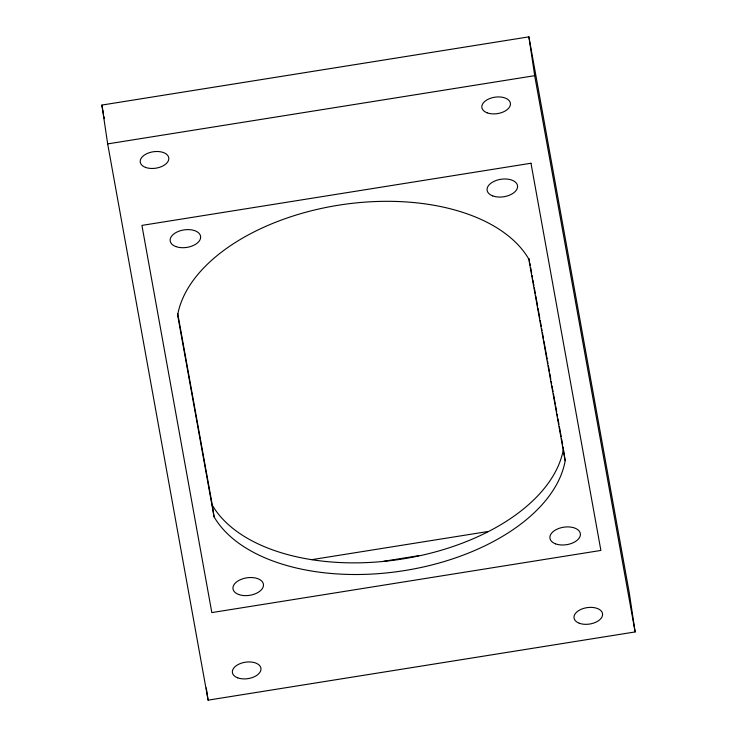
<?xml version="1.0" encoding="UTF-8"?>
<svg xmlns="http://www.w3.org/2000/svg" width="737" height="737" viewBox="0 0 737 737"><rect width="100%" height="100%" fill="white"/><g stroke="black" fill="none" stroke-linecap="round" stroke-linejoin="round"><path stroke-width="1.11" d="M101.872 105.069L528.89 36.85L629.324 593.101L635.128 631.931L208.11 700.15L107.676 143.899L101.872 105.069L103.512 114.134M107.676 143.899L534.693 75.681L635.128 631.931M311.908 559.641L487.903 531.524M383.682 561.281L418.68 555.689M529.037 258.604L529.442 260.861M529.848 263.118L530.253 265.366M530.658 267.623L531.681 273.261M532.086 275.518L532.492 277.766M532.897 280.023L533.92 285.661M534.325 287.918L535.338 293.547M535.753 295.804L537.577 305.947M537.992 308.204L539.816 318.347M540.23 320.604L541.244 326.242M541.649 328.499L542.054 330.747M542.469 333.004L543.482 338.642M543.888 340.899L547.149 358.928M547.554 361.185L547.959 363.442M548.365 365.69L549.387 371.328M549.793 373.585L550.806 379.223M551.221 381.471L551.626 383.728M552.031 385.985L553.045 391.623M553.459 393.871L555.283 404.023M555.698 406.271L556.711 411.909M557.117 414.166L557.522 416.423M557.937 418.671L558.95 424.309M559.355 426.566L561.189 436.709M561.594 438.966L562.617 444.604M563.022 446.852L563.427 449.109A181.717 104.746 -8.5 0 1 402.642 558.959A181.717 104.746 -8.5 0 1 212.32 505.204L177.728 313.566M565.168 460.763L528.742 258.982A181.717 104.746 -8.5 0 0 338.421 205.227A181.717 104.746 -8.5 0 0 177.635 315.077L214.062 516.849A181.717 104.746 -8.5 0 0 404.383 570.604A181.717 104.746 -8.5 0 0 565.168 460.763L563.584 450.169M103.917 116.4L104.332 118.666M528.89 36.85L534.693 75.681M212.32 505.204L214.062 516.849M206.286 687.943L208.11 700.15M530.981 163.245L141.919 225.402L211.823 612.594L600.885 550.438L530.981 163.245M175.765 246.536A15.376 8.862 -8.5 0 0 200.464 238.567A15.376 8.862 -8.5 0 0 179.939 230.856A15.376 8.862 -8.5 0 0 175.765 246.536M555.523 543.832A15.376 8.862 -8.5 0 0 580.212 535.863A15.376 8.862 -8.5 0 0 559.687 528.153A15.376 8.862 -8.5 0 0 555.523 543.832M238.585 594.464A15.376 8.862 -8.5 0 0 263.284 586.495A15.376 8.862 -8.5 0 0 242.759 578.775A15.376 8.862 -8.5 0 0 238.585 594.464M145.493 167.382A14.418 8.31 -8.5 0 0 168.644 159.911A14.418 8.31 -8.5 0 0 149.399 152.67A14.418 8.31 -8.5 0 0 145.493 167.382M237.655 677.819A14.418 8.31 -8.5 0 0 260.806 670.348A14.418 8.31 -8.5 0 0 241.561 663.107A14.418 8.31 -8.5 0 0 237.655 677.819M487.111 112.807A14.418 8.31 -8.5 0 0 510.262 105.336A14.418 8.31 -8.5 0 0 491.017 98.095A14.418 8.31 -8.5 0 0 487.111 112.807M579.273 623.244A14.418 8.31 -8.5 0 0 602.424 615.773A14.418 8.31 -8.5 0 0 583.179 608.541A14.418 8.31 -8.5 0 0 579.273 623.244M492.703 195.904A15.376 8.862 -8.5 0 0 517.392 187.935A15.376 8.862 -8.5 0 0 496.876 180.224A15.376 8.862 -8.5 0 0 492.703 195.904"/></g></svg>
